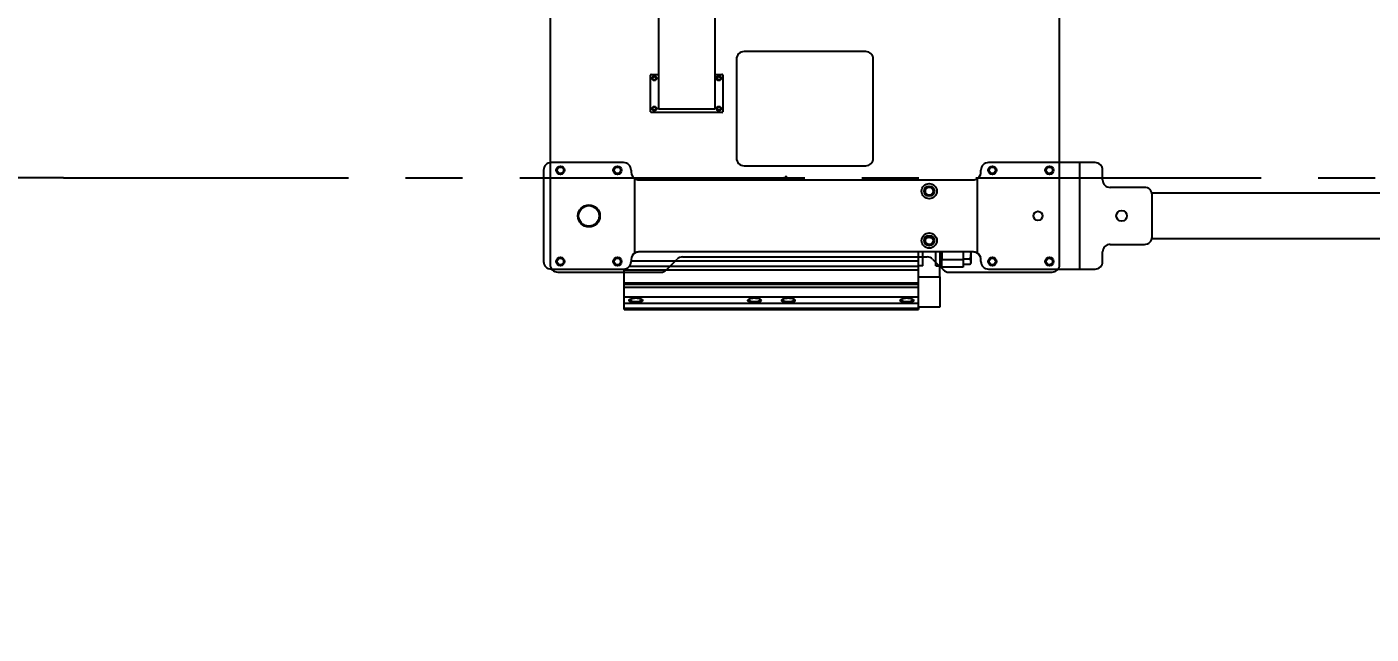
# Model space of a CAD drawing. Header units: inches. Extents: x -347369 to -260369, y 119522 to 149869.
# Drawn here: x -345582 to -343814, y 138400 to 139198 of the extents above; entities that cross this region are included whole.
import ezdxf

# ---------------------------------------------------------------- set-up
doc = ezdxf.new("R2010")
doc.units = ezdxf.units.IN
doc.header["$LTSCALE"] = 300
doc.linetypes.add('CENTRO', pattern=[2, 1.25, -0.25, 0.25, -0.25])
doc.linetypes.add('DOT2', pattern=[0.635, 0, -0.635])
for name, color, linetype in [('ASSI', 254, 'CENTRO'), ('INCASTELLATURA MOT', 4, 'Continuous'), ('MACCHINA', 40, 'Continuous'), ('QUOTE', 7, 'Continuous')]:
    doc.layers.add(name, color=color, linetype=linetype)
doc.styles.get("Standard").update_dxf_attribs({"font": 'romans.shx'})
doc.dimstyles.new('sc1a100_pollici', dxfattribs={"dimscale": 100, "dimtxt": 3, "dimasz": 3, "dimexe": 0, "dimexo": 0, "dimgap": 1, "dimtad": 1, "dimzin": 12, "dimdsep": 46, "dimtxsty": 'Standard', "dimblk": 'CLOSEDBLANK', "dimcen": 1, "dimclrd": 253, "dimclre": 253, "dimclrt": 2, "dimadec": 0, "dimazin": 3, "dimtfac": 1, "dimtmove": 0, "dimatfit": 1, "dimldrblk": 'CLOSEDBLANK', "dimfxl": 1, "dimtolj": 1, "dimtzin": 0, "dimarcsym": 0})

# ---------------------------------------------------------------- blocks, each defined once
blk = doc.blocks.new('_ClosedBlank')
at = {"color": 0, "linetype": 'ByBlock', "lineweight": -2}
for p, q in [((-1, 0.1667), (0, 0)), ((-1, 0.1667), (-1, -0.1667)), ((0, 0), (-1, -0.1667))]:
    blk.add_line(p, q, dxfattribs=at)
blk = doc.blocks.new('*D17')
at = {"layer": 'Defpoints', "color": 0, "transparency": 16777216}
for p in [(-346133.6, 139932.7), (-344588.6, 139932.7), (-345533.6, 138999.7)]:
    blk.add_point(p, dxfattribs=at)
at = {"layer": 'QUOTE', "color": 253, "lineweight": -2, "transparency": 16777216}
for p, q in [((-346133.6, 140232.7), (-346133.6, 143475.5)), ((-344588.6, 139932.7), (-346133.6, 139932.7)), ((-346133.6, 138999.7), (-346133.6, 139932.7)), ((-345533.6, 138999.7), (-346133.6, 138999.7)), ((-346133.6, 138699.7), (-346133.6, 138399.7))]:
    blk.add_line(p, q, dxfattribs=at)
at = {"layer": 'QUOTE', "color": 253, "lineweight": -2, "transparency": 16777216, "xscale": 300, "yscale": 300, "zscale": 300}
for p, rotation in [((-346133.6, 139932.7), 270), ((-346133.6, 138999.7), 90)]:
    blk.add_blockref('_ClosedBlank', p, dxfattribs=dict(at, rotation=rotation))
at = {"layer": 'QUOTE', "color": 2, "transparency": 16777216, "char_height": 300, "attachment_point": 5, "rotation": 90}
for s, insert in [('\\A1;[3\'-0 3/4"]', (-345805.1, 142004.1)), ('\\A1;933', (-346383.6, 142004.1))]:
    blk.add_mtext(s, dxfattribs=dict(at, insert=insert))
blk = doc.blocks.new('*U50')
at = {"layer": 'ASSI'}
for p, q in [((-6002.5, 0), (-5997.5, 0)), ((-6000, 2.5), (-6000, -2.5))]:
    blk.add_line(p, q, dxfattribs=at)
blk = doc.blocks.new('*U49')
at = {"layer": 'ASSI'}
for p, q in [((2.5, 0), (-2.5, 0)), ((0, 2.5), (0, -2.5))]:
    blk.add_line(p, q, dxfattribs=at)
at = {"layer": 'INCASTELLATURA MOT'}
for p, q in [((-480, 724), (0, 724)), ((-480, 703), (-480, 724)), ((0, 703), (0, 724)), ((-480, 703), (0, 703)), ((-470, 695.5), (-477, 695.5)), ((-477, 687), (-477, 695.5)), ((-470, 687), (-470, 703)), ((-10, 693), (-470, 693)), ((-10, 687), (-10, 703)), ((-10, 695.5), (-3, 695.5)), ((-3, 685.3), (-3, 695.5)), ((-509.1, 680.6), (-506.8, 686.6)), ((-509.1, 680.6), (-509.1, 658)), ((-506.2, 687), (-14.4, 687)), ((-14.4, 687), (-4.1, 687)), ((-13.8, 686.6), (-11.5, 680.6)), ((-10.9, 680.2), (-1.2, 680.2)), ((-10.8, 658.5), (-10.8, 680.2)), ((-1.2, 680.6), (-3.5, 686.6)), ((-1.2, 658), (-1.2, 680.6)), ((-509.1, 658.5), (-10.8, 658.5)), ((-1.2, 658), (-509.1, 658)), ((-477, 420.5), (-477, 658)), ((-470, 658), (-470, 408)), ((-10.8, 658.5), (-10.6, 658)), ((-10, 658), (-10, 412)), ((-3, 420.5), (-3, 658)), ((-171, 648), (-229, 648)), ((-245, 632), (-245, 599)), ((-244, 628), (-245, 627)), ((-244, 628), (-156, 628)), ((-155, 627), (-156, 628)), ((-155, 599), (-155, 632)), ((-125, 630.5), (-155, 630.5)), ((-125, 630.5), (-125, 600.5)), ((-245, 604), (-244, 603)), ((-156, 603), (-244, 603)), ((-156, 603), (-155, 604)), ((-155, 600.5), (-125, 600.5)), ((-229, 583), (-171, 583)), ((-250, 463), (-400, 463)), ((-400, 439), (-400, 463)), ((-250, 439), (-250, 463)), ((-369, 450.5), (-369, 439.5)), ((-369, 450.5), (-281, 450.5)), ((-364.5, 450.5), (-364.5, 439.5)), ((-356.5, 450.5), (-356.5, 439.5)), ((-293.5, 450.5), (-293.5, 439.5)), ((-285.5, 450.5), (-285.5, 439.5)), ((-281, 450.5), (-281, 439.5)), ((-470, 435.5), (-477, 435.5)), ((-250, 439), (-400, 439)), ((-369, 439.5), (-281, 439.5)), ((-10, 435.5), (-3, 435.5)), ((-470, 420.5), (-477, 420.5)), ((120, 412), (-470, 412)), ((-470, 408), (-360, 408)), ((-360, 412), (-360, 380)), ((-10, 420.5), (-3, 420.5)), ((120, 412), (120, 380)), ((120, 380), (-360, 380))]:
    blk.add_line(p, q, dxfattribs=at)
for centre, start, end in [((-229, 632), 90, 180), ((-171, 632), 0, 90), ((-229, 599), 180, 270), ((-171, 599), 270, 0)]:
    blk.add_arc(centre, 16, start, end, dxfattribs=at)
for centre, start_param, end_param in [((-509.7, 680.9), 2.719594, 2.792527), ((-506.2, 686.4), 4.712389, 5.934119), ((-14.4, 686.4), 3.490659, 4.712389), ((-10.9, 680.9), 0.349066, 1.570796), ((-4.1, 686.4), 3.490659, 4.712389), ((-0.6, 680.9), 0.349066, 0.421946)]:
    blk.add_ellipse(centre, major_axis=(-0.637, 0), ratio=0.942476, start_param=start_param, end_param=end_param, dxfattribs=at)
blk = doc.blocks.new('A$C2dc59534')
at = {"layer": 'INCASTELLATURA MOT', "color": 40, "linetype": 'Continuous', "lineweight": 25}
for p, q in [((91.5, 406), (91.5, 211.5)), ((165.5, 406), (165.5, 211.5)), ((-51, 306), (-51, -64)), ((619, -64), (619, 306)), ((364, 216), (204, 216)), ((91.5, 211.5), (91.5, 140.5)), ((165.5, 211.5), (165.5, 140.5)), ((194, 206), (194, 76)), ((374, 76), (374, 206)), ((81, 137), (81, 185)), ((82, 186), (91.5, 186)), ((165.5, 186), (175, 186)), ((176, 185), (176, 137)), ((175, 136), (82, 136)), ((165.5, 140.5), (91.5, 140.5)), ((204, 66), (364, 66)), ((101.9, -71.1), (116.1, -56.9)), ((123.1, -54), (444.9, -54)), ((451.9, -56.9), (466.1, -71.1)), ((-41, -74), (94.9, -74)), ((473.1, -74), (609, -74))]:
    blk.add_line(p, q, dxfattribs=at)
at = {"layer": 'INCASTELLATURA MOT', "color": 40, "linetype": 'DOT2', "lineweight": 18}
blk.add_line((91.5, 211.5), (165.5, 211.5), dxfattribs=at)
at = {"layer": 'INCASTELLATURA MOT', "color": 40, "linetype": 'Continuous', "lineweight": 25}
for centre, radius in [((86, 181), 3), ((86, 181), 2.1), ((171, 181), 3), ((171, 181), 2.1), ((86, 141), 3), ((86, 141), 2.1), ((171, 141), 3), ((171, 141), 2.1), ((-37.5, 60), 4.25), ((37.5, 60), 4.25), ((530.5, 60), 4.25), ((605.5, 60), 4.25), ((-37.5, -60), 4.25), ((37.5, -60), 4.25), ((530.5, -60), 4.25), ((605.5, -60), 4.25)]:
    blk.add_circle(centre, radius, dxfattribs=at)
for centre, radius, start, end in [((204, 206), 10, 90, 180), ((364, 206), 10, 0, 90), ((82, 185), 1, 90, 180), ((175, 185), 1, 0, 90), ((82, 137), 1, 180, 270), ((175, 137), 1, 270, 0), ((204, 76), 10, 180, 270), ((364, 76), 10, 270, 0), ((-41, -64), 10, 180, 270), ((123.1, -64), 10, 90, 135), ((444.9, -64), 10, 45, 90), ((609, -64), 10, 270, 0), ((94.9, -64), 10, 270, 315), ((473.1, -64), 10, 225, 270)]:
    blk.add_arc(centre, radius, start, end, dxfattribs=at)
at = {"layer": 'MACCHINA', "color": 7, "lineweight": 0}
blk.add_circle((0, 0), 13.5, dxfattribs=at)
blk = doc.blocks.new('A$Cefb4f83f')
at = {"layer": 'INCASTELLATURA MOT', "color": 40, "linetype": 'Continuous', "lineweight": 25}
for p, q in [((-59.5, 60), (-59.5, -60)), ((45.5, 70), (-49.5, 70)), ((55.5, 60), (55.5, 57.5)), ((515.5, 57.5), (515.5, 60)), ((645.5, 70), (525.5, 70)), ((645.5, -70), (645.5, 70)), ((665.5, 70), (645.5, 70)), ((675.5, 47.5), (675.5, 60)), ((60.5, -48.8), (60.5, 48.8)), ((65.5, 47.5), (505.5, 47.5)), ((510.5, 48.8), (510.5, -48.8)), ((730.5, 37.5), (685.5, 37.5)), ((4915.5, 30), (740.2, 30)), ((740.5, -27.5), (740.5, 27.5)), ((4915.5, -30), (740.2, -30)), ((505.5, -47.5), (65.5, -47.5)), ((433.5, -59), (433.5, -47.5)), ((439, -65.5), (439, -47.5)), ((448.5, -37.5), (446.5, -37.5)), ((456, -65.5), (456, -47.5)), ((461.5, -47.5), (461.5, -48.5)), ((461.5, -48.5), (461.5, -65.5)), ((463.5, -51.4), (461.5, -51.4)), ((463.5, -51.4), (463.5, -62.5)), ((464, -47.5), (464, -57.5)), ((492, -47.5), (492, -57.5)), ((502, -47.5), (502, -50)), ((502, -50), (502, -60.4)), ((675.5, -60), (675.5, -47.5)), ((685.5, -37.5), (730.5, -37.5)), ((-49.5, -70), (45.5, -70)), ((46.5, -70.9), (46.5, -69.9)), ((53.3, -66.2), (433.5, -66.2)), ((55.5, -57.5), (55.5, -60)), ((55.5, -59), (433.5, -59)), ((433.5, -65.5), (433.5, -59)), ((439, -65.5), (433.5, -65.5)), ((433.5, -65.7), (433.5, -65.5)), ((433.5, -66.2), (433.5, -65.7)), ((433.5, -70.9), (433.5, -66.2)), ((456, -65.5), (461.5, -65.5)), ((461.5, -62.5), (463.5, -62.5)), ((461.5, -80), (461.5, -65.5)), ((463.5, -62.5), (464, -62)), ((464, -57.5), (492, -57.5)), ((464, -67.5), (464, -57.5)), ((492, -67.5), (464, -67.5)), ((500.9, -56.9), (492, -56.9)), ((492, -57.5), (492, -67.5)), ((500.9, -63.9), (492, -63.9)), ((500.9, -63.9), (502, -62)), ((502, -60.4), (502, -62)), ((515.5, -60), (515.5, -57.5)), ((525.5, -70), (645.5, -70)), ((645.5, -70), (665.5, -70)), ((46.5, -70.9), (433.5, -70.9)), ((46.5, -88.1), (46.5, -70.9)), ((46.5, -88.1), (433.5, -88.1)), ((46.5, -90), (46.5, -88.1)), ((433.5, -78.3), (433.5, -70.9)), ((433.5, -80), (433.5, -78.3)), ((433.5, -80), (461.5, -80)), ((433.5, -81.2), (433.5, -80)), ((433.5, -88.1), (433.5, -81.2)), ((433.5, -90), (433.5, -88.1)), ((461.5, -80), (461.5, -120)), ((46.5, -90), (433.5, -90)), ((46.5, -93.8), (46.5, -90)), ((46.5, -93.8), (433.5, -93.8)), ((46.5, -107.1), (46.5, -93.8)), ((433.5, -120), (433.5, -90)), ((433.5, -107.1), (46.5, -107.1)), ((46.5, -115.3), (46.5, -107.1)), ((433.5, -115.3), (46.5, -115.3)), ((46.5, -121.3), (46.5, -115.3)), ((46.5, -121.3), (433.5, -121.3)), ((46.5, -123.2), (46.5, -121.3)), ((46.5, -123.2), (433.5, -123.2)), ((433.5, -120), (433.5, -121.3)), ((461.5, -120), (433.5, -120)), ((433.5, -121.3), (433.5, -123.2))]:
    blk.add_line(p, q, dxfattribs=at)
at = {"layer": 'INCASTELLATURA MOT', "color": 40, "linetype": 'DOT2', "lineweight": 18}
for p, q in [((439, -48.5), (433.5, -48.5)), ((456, -48.5), (461.5, -48.5))]:
    blk.add_line(p, q, dxfattribs=at)
at = {"layer": 'INCASTELLATURA MOT', "color": 40, "linetype": 'Continuous', "lineweight": 25, "flags": 128}
for points in [[(61.8, -107.9), (63.5, -108), (65.2, -108.2), (66.7, -108.5), (68.1, -108.9), (69.2, -109.5), (70, -110.1), (70.4, -110.7), (70.5, -111.4), (70.2, -112), (69.6, -112.6), (68.7, -113.2), (67.4, -113.7), (66, -114.1), (64.4, -114.3), (62.6, -114.5), (60.9, -114.5), (59.1, -114.3), (57.5, -114.1), (56.1, -113.7), (54.8, -113.2), (53.9, -112.6), (53.3, -112), (53, -111.4), (53.1, -110.7), (53.5, -110.1), (54.3, -109.5), (55.4, -108.9), (56.8, -108.5), (58.3, -108.2), (60, -108), (61.8, -107.9)], [(54.5, -109.4), (54.5, -109.4), (54.3, -110), (54.5, -110.6), (55, -111.2), (55.9, -111.8), (57.1, -112.2), (58.5, -112.5), (60.1, -112.7), (61.8, -112.8), (63.4, -112.7), (65, -112.5), (66.4, -112.2), (67.6, -111.8), (68.5, -111.2), (69, -110.6), (69.2, -110), (69, -109.4), (69, -109.4)], [(226.5, -111.2), (226.3, -111.9), (225.8, -112.5), (224.9, -113.1), (223.8, -113.6), (222.4, -114), (220.8, -114.3), (219.1, -114.4), (217.3, -114.5), (215.6, -114.4), (213.9, -114.1), (212.4, -113.8), (211.1, -113.3), (210.1, -112.8), (209.4, -112.2), (209, -111.5), (209, -110.9), (209.4, -110.2), (210.1, -109.6), (211.1, -109.1), (212.4, -108.6), (213.9, -108.3), (215.6, -108), (217.3, -107.9), (219.1, -108), (220.8, -108.1), (222.4, -108.4), (223.8, -108.8), (224.9, -109.3), (225.8, -109.9), (226.3, -110.5), (226.5, -111.2)], [(210.5, -109.4), (210.5, -109.4), (210.3, -110), (210.5, -110.6), (211, -111.2), (211.9, -111.8), (213.1, -112.2), (214.5, -112.5), (216.1, -112.7), (217.8, -112.8), (219.4, -112.7), (221, -112.5), (222.4, -112.2), (223.6, -111.8), (224.5, -111.2), (225, -110.6), (225.2, -110)], [(225.2, -110), (225, -109.4), (225, -109.4)], [(271, -111.2), (270.8, -111.9), (270.3, -112.5), (269.4, -113.1), (268.3, -113.6), (266.9, -114), (265.3, -114.3), (263.6, -114.4), (261.8, -114.5), (260.1, -114.4), (258.4, -114.1), (256.9, -113.8), (255.6, -113.3), (254.6, -112.8), (253.9, -112.2), (253.5, -111.5), (253.5, -110.9), (253.9, -110.2), (254.6, -109.6), (255.6, -109.1), (256.9, -108.6), (258.4, -108.3), (260.1, -108), (261.8, -107.9), (263.6, -108), (265.3, -108.1), (266.9, -108.4), (268.3, -108.8), (269.4, -109.3), (270.3, -109.9), (270.8, -110.5), (271, -111.2)], [(255, -109.4), (255, -109.4), (254.8, -110), (255, -110.6), (255.5, -111.2), (256.4, -111.8), (257.6, -112.2), (259, -112.5), (260.6, -112.7), (262.3, -112.8), (263.9, -112.7), (265.5, -112.5), (266.9, -112.2), (268.1, -111.8), (269, -111.2), (269.5, -110.6), (269.7, -110)], [(269.7, -110), (269.5, -109.4), (269.5, -109.4)], [(418.3, -107.9), (420, -108), (421.7, -108.2), (423.2, -108.5), (424.6, -108.9), (425.7, -109.5), (426.5, -110.1), (426.9, -110.7), (427, -111.4), (426.7, -112), (426.1, -112.6), (425.2, -113.2), (423.9, -113.7), (422.5, -114.1), (420.9, -114.3), (419.1, -114.5), (417.4, -114.5), (415.6, -114.3), (414, -114.1), (412.6, -113.7), (411.3, -113.2), (410.4, -112.6), (409.8, -112), (409.5, -111.4), (409.6, -110.7), (410, -110.1), (410.8, -109.5), (411.9, -108.9), (413.3, -108.5), (414.8, -108.2), (416.5, -108), (418.3, -107.9)], [(411, -109.4), (411, -109.4), (410.8, -110), (411, -110.6), (411.5, -111.2), (412.4, -111.8), (413.6, -112.2), (415, -112.5), (416.6, -112.7), (418.3, -112.8), (419.9, -112.7), (421.5, -112.5), (422.9, -112.2), (424.1, -111.8), (425, -111.2), (425.5, -110.6), (425.7, -110), (425.5, -109.4), (425.5, -109.4)]]:
    blk.add_lwpolyline(points, dxfattribs=at)
at = {"layer": 'INCASTELLATURA MOT', "color": 40, "linetype": 'Continuous', "lineweight": 25}
for centre, radius in [((-37.5, 60), 5.5), ((37.5, 60), 5.5), ((530.5, 60), 5.5), ((605.5, 60), 5.5), ((447.5, 32.5), 10), ((447.5, 32.5), 6.75), ((447.5, 32.5), 5.1), ((0, 0), 14.5), ((0, 0), 13.5), ((590.5, 0), 6), ((700.5, 0), 7), ((447.5, -32.5), 10), ((447.5, -32.5), 6.75), ((447.5, -32.5), 5.1), ((-37.5, -60), 5.5), ((37.5, -60), 5.5), ((530.5, -60), 5.5), ((605.5, -60), 5.5)]:
    blk.add_circle(centre, radius, dxfattribs=at)
for centre, start, end in [((-49.5, 60), 90, 180), ((45.5, 60), 0, 90), ((65.5, 57.5), 180, 240), ((505.5, 57.5), 300, 0), ((525.5, 60), 90, 180), ((665.5, 60), 0, 90), ((65.5, 57.5), 240, 270), ((505.5, 57.5), 270, 300), ((685.5, 47.5), 180, 270), ((730.5, 27.5), 0, 90), ((730.5, -27.5), 270, 0), ((65.5, -57.5), 120, 180), ((65.5, -57.5), 90, 120), ((505.5, -57.5), 60, 90), ((505.5, -57.5), 0, 60), ((685.5, -47.5), 90, 180), ((-49.5, -60), 180, 270), ((45.5, -60), 270, 0), ((525.5, -60), 180, 270), ((665.5, -60), 270, 0)]:
    blk.add_arc(centre, 10, start, end, dxfattribs=at)
for points, knots in [([(444.2, -28.6), (445.2, -28.4), (446.7, -28.1), (448.9, -28.2), (450.1, -28.4), (450.7, -28.6), (450.8, -28.6)], [0, 0, 0, 0, 0.4307154, 0.701809, 0.984647, 1, 1, 1, 1]), ([(464, -50.3), (463.9, -50.5), (463.8, -50.9), (463.6, -51.2), (463.5, -51.4)], [0, 0, 0, 0, 0.551513, 1, 1, 1, 1]), ([(502, -50), (501.9, -51.2), (501.8, -53.5), (501.2, -55.8), (500.9, -56.9)], [0, 0, 0, 0, 0.494511, 1, 1, 1, 1]), ([(501.8, -47.5), (501.9, -47.9), (502, -48.8), (502, -49.6), (502, -50)], [0, 0, 0, 0, 0.536724, 1, 1, 1, 1]), ([(500.9, -56.9), (501.2, -57.5), (501.8, -58.6), (501.9, -59.8), (502, -60.4)], [0, 0, 0, 0, 0.495458, 1, 1, 1, 1]), ([(502, -60.4), (502, -60.5), (502, -61.1), (501.8, -62.3), (501.2, -63.3), (500.9, -63.9)], [0, 0, 0, 0, 0.0700986, 0.5307888, 1, 1, 1, 1])]:
    blk.add_open_spline(points, degree=3, knots=knots, dxfattribs=at)

msp = doc.modelspace()

# ---------------------------------------------------------------- linework, layer by layer
at = {"layer": 'ASSI'}
msp.add_line((-345533.629, 138999.656), (-307203.625, 138999.656), dxfattribs=at)

# ---------------------------------------------------------------- block references
for name in ['A$C2dc59534', 'A$Cefb4f83f']:
    msp.add_blockref(name, (-344842.629, 138949.656))
at = {"layer": 'INCASTELLATURA MOT'}
for name, p in [('*U50', (-338583.625, 138999.656)), ('*U49', (-344583.625, 138999.656))]:
    msp.add_blockref(name, p, dxfattribs=at)

# ---------------------------------------------------------------- dimensions: what is measured, and where the dimension line sits
at = {"layer": 'QUOTE'}
dim = msp.add_linear_dim(base=(-346133.629, 139932.656), p1=(-345533.629, 138999.656), p2=(-344588.625, 139932.656), angle=90, dimstyle='sc1a100_pollici', override={"dimpost": '\\X'}, dxfattribs=at)
dim.commit()
dim.dimension.update_dxf_attribs({"geometry": '*D17', "text_midpoint": (-346133.629, 142004.084)})

doc.saveas('drawing.dxf')
